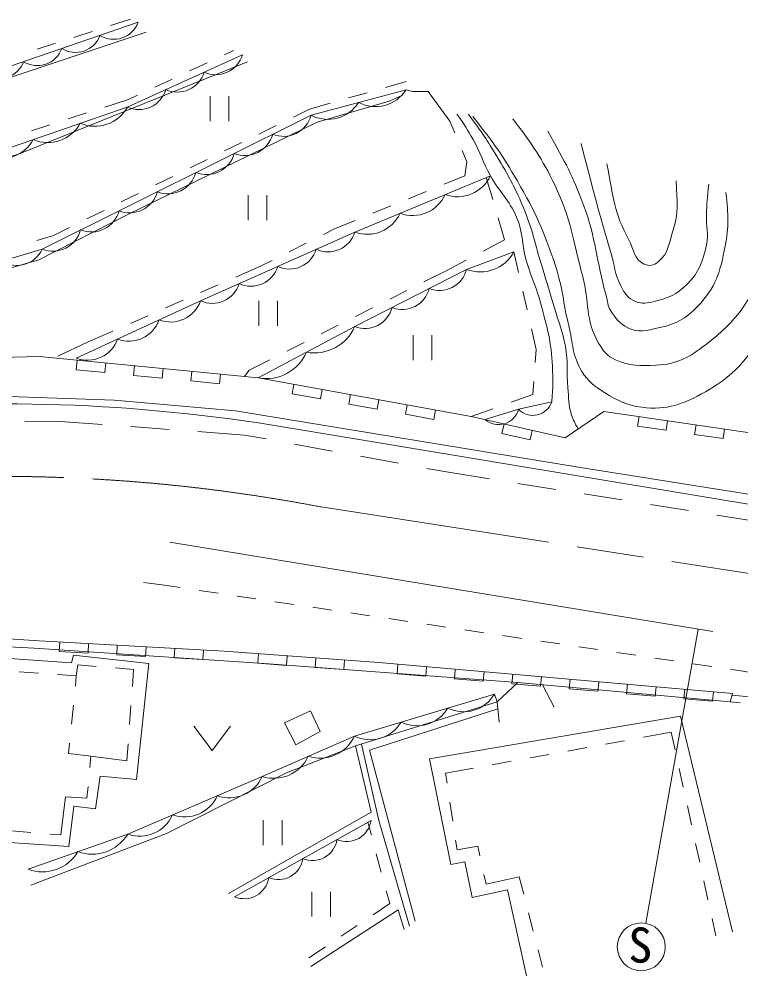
# Model space of a CAD drawing. Units: millimetres, scale not verified. Extents: x 40000 to 680000, y 20000 to 380000.
# Drawn here: x 137491 to 175090, y 268689 to 318574 of the extents above; entities that cross this region are included whole.
import ezdxf
from ezdxf.enums import TextEntityAlignment as Align

# ---------------------------------------------------------------- set-up
doc = ezdxf.new("R2010")
doc.units = ezdxf.units.MM
doc.header["$LTSCALE"] = 1000
doc.linetypes.add('CHAIN', pattern=[18.5, 12, -1.5, 3.5, -1.5])
doc.layers.add('M-BGD', color=7, linetype='Continuous', lineweight=13)
doc.layers.add('M-BMK', color=2, linetype='CHAIN', lineweight=13)
doc.styles.add('ＭＳ ゴシック', font='')
doc.styles.get('ＭＳ ゴシック').set_extended_font_data('MS Gothic')

msp = doc.modelspace()

# ---------------------------------------------------------------- linework, layer by layer
at = {"layer": 'M-BGD'}
for p, q in [((142242, 318235), (143292, 318574)), ((140339, 317621), (141290, 317928)), ((138435, 317007), (139387, 317314)), ((148188, 316717), (148650, 316932)), ((146374, 315873), (147281, 316295)), ((144561, 315029), (145468, 315451)), ((156579, 315012), (157650, 315317)), ((157645, 314890), (157996, 314808)), ((157996, 314808), (158807, 314808)), ((158807, 314808), (159933, 313255)), ((141948, 313989), (143191, 314392)), ((143191, 314392), (143654, 314607)), ((147442, 314559), (147442, 313259)), ((148417, 313259), (148417, 314559)), ((154655, 314464), (155617, 314738)), ((151777, 313468), (152623, 313885)), ((152623, 313885), (153694, 314190)), ((140046, 313372), (140997, 313680)), ((138143, 312755), (139094, 313064)), ((149984, 312583), (150881, 313026)), ((159933, 313255), (160183, 312653)), ((148190, 311699), (149087, 312141)), ((160566, 311730), (160816, 311129)), ((146396, 310814), (147293, 311256)), ((160816, 311129), (160708, 310408)), ((144603, 309929), (145500, 310371)), ((160708, 310408), (159626, 309966)), ((162162, 309176), (161826, 310319)), ((142809, 309044), (143706, 309487)), ((149428, 309395), (149428, 308095)), ((150403, 308095), (150403, 309395)), ((158700, 309588), (157775, 309210)), ((156849, 308832), (155923, 308453)), ((141015, 308160), (141912, 308602)), ((154997, 308075), (153916, 307633)), ((162780, 307075), (162444, 308217)), ((138410, 307039), (139273, 307300)), ((139273, 307300), (140119, 307717)), ((153916, 307633), (153345, 307345)), ((152452, 306895), (151560, 306444)), ((161663, 306481), (162780, 307075)), ((163514, 305357), (163266, 306444)), ((150667, 305994), (150096, 305706)), ((159663, 305417), (160780, 306011)), ((150096, 305706), (148777, 305125)), ((158581, 304871), (159663, 305417)), ((147862, 304722), (146947, 304319)), ((156796, 303969), (157688, 304420)), ((163958, 303408), (163736, 304382)), ((146032, 303916), (145116, 303513)), ((149974, 303885), (149974, 302585)), ((150949, 302585), (150949, 303885)), ((155011, 303067), (155903, 303518)), ((144201, 303110), (143286, 302708)), ((142371, 302305), (141052, 301724)), ((153226, 302165), (154118, 302616)), ((164428, 301346), (164181, 302433)), ((158017, 302097), (158017, 300797)), ((158992, 300797), (158992, 302097)), ((141052, 301724), (139509, 301002)), ((151440, 301263), (152333, 301714)), ((164377, 300673), (164428, 301346)), ((149466, 300265), (150548, 300812)), ((140512, 300790), (140463, 300292)), ((141956, 300146), (142005, 300644)), ((143498, 300498), (143449, 300000)), ((144942, 299854), (144991, 300352)), ((140463, 300292), (141956, 300146)), ((143449, 300000), (144942, 299854)), ((146484, 300205), (146435, 299708)), ((147928, 299562), (147977, 300059)), ((149226, 299945), (149466, 300265)), ((146435, 299708), (147928, 299562)), ((151801, 299530), (151712, 299038)), ((164248, 299004), (164300, 299676)), ((151712, 299038), (153188, 298771)), ((153188, 298771), (153277, 299263)), ((154753, 298996), (154664, 298504)), ((163116, 298599), (164248, 299004)), ((154664, 298504), (156140, 298237)), ((156140, 298237), (156229, 298729)), ((157705, 298461), (157616, 297969)), ((157616, 297969), (159092, 297702)), ((159092, 297702), (159181, 298194)), ((161041, 297857), (162174, 298262)), ((169785, 297847), (169712, 297352)), ((137787, 297588), (139382, 297619)), ((139382, 297619), (141814, 297439)), ((143310, 297328), (145304, 297181)), ((162756, 297464), (162644, 296977)), ((169712, 297352), (171196, 297135)), ((171196, 297135), (171269, 297629)), ((172753, 297412), (172680, 296917)), ((146800, 297070), (149232, 296890)), ((149232, 296890), (150362, 296683)), ((162644, 296977), (164106, 296642)), ((164106, 296642), (164218, 297129)), ((172680, 296917), (174165, 296700)), ((174165, 296700), (174237, 297195)), ((151837, 296412), (153805, 296052)), ((155280, 295782), (157247, 295421)), ((158723, 295151), (159853, 294944)), ((159853, 294944), (161992, 294603)), ((163473, 294367), (165448, 294053)), ((166930, 293817), (168905, 293502)), ((170386, 293266), (172361, 292952)), ((173843, 292716), (175818, 292401)), ((145339, 291302), (173634, 286640)), ((143961, 289194), (144934, 289073)), ((144934, 289073), (145873, 288933)), ((146863, 288786), (147852, 288639)), ((148841, 288492), (149830, 288345)), ((150819, 288198), (151808, 288051)), ((152798, 287905), (153787, 287758)), ((154776, 287611), (155765, 287464)), ((156754, 287317), (157743, 287170)), ((158732, 287023), (159722, 286876)), ((160711, 286729), (161700, 286582)), ((162689, 286435), (163678, 286288)), ((170146, 271429), (172866, 286767)), ((139608, 286099), (139580, 285600)), ((141078, 285516), (141105, 286015)), ((142603, 285931), (142575, 285432)), ((144073, 285348), (144101, 285847)), ((164667, 286141), (165656, 285994)), ((166646, 285848), (167635, 285701)), ((139580, 285600), (141078, 285516)), ((142575, 285432), (144073, 285348)), ((145598, 285763), (145570, 285264)), ((147068, 285180), (147096, 285679)), ((149959, 285487), (149922, 284988)), ((151418, 284878), (151455, 285377)), ((168624, 285554), (169613, 285407)), ((140470, 284331), (140556, 284899)), ((140556, 284899), (141508, 284822)), ((145570, 285264), (147068, 285180)), ((149922, 284988), (151418, 284878)), ((152951, 285266), (152914, 284768)), ((154410, 284657), (154446, 285156)), ((157226, 284937), (157182, 284439)), ((170602, 285260), (171591, 285113)), ((172580, 284966), (173570, 284819)), ((137498, 284539), (138496, 284469)), ((139493, 284400), (140470, 284331)), ((142504, 284742), (143456, 284665)), ((143456, 284665), (143389, 283782)), ((152914, 284768), (154410, 284657)), ((157182, 284439), (158677, 284309)), ((158677, 284309), (158720, 284807)), ((160214, 284677), (160171, 284178)), ((161665, 284048), (161709, 284546)), ((163203, 284416), (163160, 283918)), ((174559, 284672), (175499, 284532)), ((140418, 283802), (140470, 284331)), ((160171, 284178), (161665, 284048)), ((162391, 282977), (163472, 283984)), ((163160, 283918), (164654, 283787)), ((164654, 283787), (164697, 284285)), ((164756, 283866), (165367, 282698)), ((166192, 284155), (166148, 283657)), ((167643, 283527), (167686, 284025)), ((169180, 283894), (169137, 283396)), ((166148, 283657), (167643, 283527)), ((169137, 283396), (170631, 283266)), ((170631, 283266), (170675, 283764)), ((172169, 283634), (172126, 283135)), ((173620, 283005), (173663, 283503)), ((174538, 282970), (174660, 283416)), ((172126, 283135), (173620, 283005)), ((174538, 282970), (175061, 282918)), ((174634, 283320), (176087, 283193)), ((140220, 281812), (140319, 282807)), ((143314, 282785), (143238, 281788)), ((146591, 281712), (147547, 280438)), ((147547, 280438), (148502, 281712)), ((170013, 281127), (171463, 281391)), ((171463, 281391), (171664, 280477)), ((168045, 280770), (169029, 280949)), ((140069, 280287), (140122, 280816)), ((143163, 280791), (143096, 279908)), ((166078, 280413), (167061, 280591)), ((141222, 280143), (140069, 280287)), ((141222, 280143), (141168, 279551)), ((143096, 279908), (141222, 280143)), ((162142, 279698), (163126, 279877)), ((164110, 280055), (165094, 280234)), ((159708, 279256), (161158, 279519)), ((171877, 279500), (172091, 278523)), ((159784, 278740), (159708, 279256)), ((141078, 278555), (141024, 277963)), ((139907, 278017), (139655, 276035)), ((141024, 277963), (139907, 278017)), ((160078, 276762), (159931, 277751)), ((172305, 277546), (172519, 276569)), ((148716, 272816), (155824, 276788)), ((150210, 276802), (150210, 275502)), ((151185, 275502), (151185, 276802)), ((155839, 276026), (155659, 276696)), ((138101, 276170), (137105, 276256)), ((139655, 276035), (139097, 276083)), ((160302, 275256), (160226, 275772)), ((161383, 275445), (160302, 275256)), ((161492, 274947), (161383, 275445)), ((172732, 275592), (172946, 274615)), ((156358, 274095), (156098, 275060)), ((161816, 273473), (161706, 273971)), ((163545, 273851), (161816, 273473)), ((163778, 272952), (163545, 273851)), ((173160, 273638), (173374, 272661)), ((152742, 273078), (152742, 271778)), ((153717, 271778), (153717, 273078)), ((156797, 272458), (156617, 273129)), ((155934, 271878), (156797, 272458)), ((164278, 271016), (164028, 271984)), ((173587, 271685), (173788, 270770)), ((154274, 270762), (155104, 271320)), ((152581, 269624), (153444, 270204)), ((164761, 269149), (164529, 270048))]:
    msp.add_line(p, q, dxfattribs=at)
for points in [[(111430, 317110), (111502, 315921), (111556, 311093), (116222, 311597), (129762, 313615), (143693, 318412)], [(111291, 310571), (130051, 313219), (144102, 317899)], [(111067, 305314), (112265, 305368), (125966, 307827), (137546, 311570), (149383, 316354)], [(111083, 305695), (125561, 308179), (135776, 311449), (143127, 313989), (149126, 316719)], [(110668, 300963), (123306, 302512), (128260, 303467), (138692, 306584), (152700, 313565), (157645, 314890)], [(110912, 300642), (122882, 302057), (126143, 302436), (138521, 306021), (143223, 308417), (153024, 313209), (156771, 314290), (157420, 314597), (157645, 314890)], [(140462, 300899), (146943, 303886), (154979, 307471), (162041, 310408)], [(149941, 299867), (154979, 302553), (160798, 305525), (163266, 306444)], [(110999, 304988), (110969, 304845), (110759, 302139), (110668, 300963), (113790, 298174), (114829, 298257), (115629, 298433), (122790, 299839), (126727, 300507), (136528, 300939), (138548, 300982), (149941, 299867), (161041, 297857), (165933, 296736), (167960, 298114), (184967, 295623)], [(113647, 296228), (117213, 296922), (120978, 297769), (129734, 298778), (135445, 298958), (142436, 298706), (148760, 298147), (166740, 295192), (188824, 291679)], [(161768, 297691), (163509, 298229), (165239, 298625)], [(152158, 297158), (192111, 290517), (213717, 286909), (236863, 285612), (240593, 285653)], [(108831, 283756), (121259, 287294), (138528, 286159), (148176, 285619), (156229, 285024), (174660, 283416)], [(109249, 283125), (121000, 286683), (138271, 285767), (150500, 284957), (163472, 283984), (174538, 282970)], [(137961, 274248), (143149, 276086), (150149, 279086), (154959, 281193), (162256, 283382)], [(162256, 283382), (162391, 282977), (162499, 281923)], [(138096, 273410), (145176, 276113), (151419, 279275), (155013, 280680), (162391, 282977)], [(162429, 282608), (155743, 280464), (158121, 271546)], [(163924, 268689), (162924, 273175), (161086, 272770), (160708, 274635), (159978, 274500), (158870, 280013), (171950, 282229), (174652, 270986)], [(148392, 272978), (155824, 277221), (155013, 280680)], [(157824, 271275), (156229, 276788), (155326, 280777)], [(152689, 269179), (157229, 272134), (157541, 271113)]]:
    msp.add_lwpolyline(points, dxfattribs=at)
for points in [[(124063, 278413), (124117, 278791), (124820, 286088), (140224, 285007), (140323, 285412), (144239, 284980), (143602, 278926), (141716, 279107), (141464, 277401), (140335, 277533), (140071, 275431), (131030, 276050), (131084, 277239), (129057, 277347), (129060, 278002)], [(151901, 280729), (151309, 281874), (152670, 282515), (153174, 281434)]]:
    msp.add_lwpolyline(points, close=True, dxfattribs=at)
msp.add_circle((169902, 270203), 1250, dxfattribs=at)
for centre, radius, start, end in [((142419, 318880), 1358, 238.1757, 339.8241), ((140428, 318195), 1358, 238.1757, 339.8241), ((138438, 317510), 1358, 238.1757, 339.8241), ((136448, 316825), 1358, 238.1757, 339.8241), ((147730, 317135), 1457, 245.5178, 343.409), ((145730, 316225), 1457, 245.5178, 343.409), ((143731, 315315), 1457, 245.5178, 343.409), ((156050, 315899), 1888, 242.3141, 327.6657), ((141435, 314917), 1930, 246.8774, 331.2517), ((153577, 315237), 1888, 242.3141, 327.6657), ((151253, 313961), 1500, 248.2979, 344.6847), ((138984, 314071), 1930, 246.8774, 331.2517), ((136534, 313224), 1930, 246.8774, 331.2517), ((149252, 312964), 1500, 248.2979, 344.6847), ((147251, 311967), 1500, 248.2979, 344.6847), ((145250, 310969), 1500, 248.2979, 344.6847), ((160336, 311188), 1875, 249.7456, 335.411), ((143249, 309972), 1500, 248.2979, 344.6847), ((157982, 310209), 1875, 249.7456, 335.411), ((141248, 308975), 1500, 248.2979, 344.6847), ((155628, 309230), 1875, 249.7456, 335.411), ((139246, 307977), 1500, 248.2979, 344.6847), ((153583, 307900), 1460, 245.1526, 342.9392), ((137381, 307168), 1435, 237.3013, 335.97), ((151574, 307003), 1460, 245.1526, 342.9392), ((161514, 307376), 1984, 248.8359, 332.0009), ((149566, 306107), 1460, 245.1526, 342.9392), ((159402, 305864), 1436, 247.7406, 346.3786), ((147557, 305211), 1460, 245.1526, 342.9392), ((157462, 304873), 1436, 247.7406, 346.3786), ((145376, 304446), 1665, 249.146, 340.347), ((155523, 303882), 1436, 247.7406, 346.3786), ((143215, 303450), 1665, 249.146, 340.347), ((152879, 303458), 2287, 259.4477, 336.6746), ((141055, 302454), 1665, 249.146, 340.347), ((150360, 302116), 2287, 259.4477, 336.6746), ((136563, 208491), 90028, 80.02497, 110.17304), ((164254, 298951), 1037, 224.0991, 341.7157), ((162467, 298514), 1081, 229.674, 344.6756), ((160648, 284322), 1862, 243.7094, 329.6891), ((158216, 283593), 1862, 243.7094, 329.6891), ((155784, 282863), 1862, 243.7094, 329.6891), ((153165, 282016), 1974, 251.9685, 335.3578), ((150760, 280963), 1974, 251.9685, 335.3578), ((148446, 279836), 1861, 250.1943, 336.2029), ((146113, 278836), 1861, 250.1943, 336.2029), ((143780, 277837), 1861, 250.1943, 336.2029), ((154552, 276978), 1286, 246.8765, 351.5283), ((141303, 277176), 2144, 249.5666, 329.4383), ((152775, 275985), 1286, 246.8765, 351.5283), ((138709, 276257), 2144, 249.5666, 329.4383), ((150998, 274992), 1286, 246.8765, 351.5283), ((149221, 273998), 1286, 246.8765, 351.5283)]:
    msp.add_arc(centre, radius, start, end, dxfattribs=at)
for points, knots in [([(165239, 298625), (165307, 299466), (165302, 299746), (165271, 300463), (165217, 301750), (165008, 302461), (164677, 303706), (164428, 304641), (164150, 305124), (163893, 306057), (163661, 306902), (163754, 307442), (163407, 308246), (163011, 309163), (162522, 309532), (162041, 310408), (161647, 311126), (161543, 311588), (161137, 312300), (160833, 312831), (160716, 313017), (160299, 313624)], [0, 0, 0, 0, 1, 1, 1, 2, 2, 2, 3, 3, 3, 4, 4, 4, 5, 5, 5, 6, 6, 6, 7, 7, 7, 7]), ([(160893, 313621), (161638, 312603), (161856, 312297), (162395, 311399), (162977, 310429), (163287, 309870), (163728, 308829), (164245, 307610), (164357, 306862), (164749, 305598), (165000, 304786), (165141, 304332), (165380, 303517), (165607, 302737), (165798, 302315), (165947, 301517), (166102, 300685), (166003, 300197), (166082, 299355), (166134, 298804), (166087, 298472), (166271, 297950), (166379, 297646), (166432, 297519), (166618, 297202)], [0, 0, 0, 0, 1, 1, 1, 2, 2, 2, 3, 3, 3, 4, 4, 4, 5, 5, 5, 6, 6, 6, 7, 7, 7, 8, 8, 8, 8]), ([(161135, 313499), (162289, 312010), (162647, 311515), (163446, 310135), (164394, 308497), (164841, 307514), (165432, 305716), (165822, 304530), (165823, 303807), (166121, 302595), (166354, 301651), (166301, 301031), (166810, 300203), (167139, 299669), (167456, 299445), (167986, 299109), (168676, 298671), (169121, 298443), (169932, 298339), (171257, 298167), (172089, 298497), (173256, 299149), (174978, 300111), (175647, 301187), (176661, 302879), (177531, 304331), (177907, 305289), (178080, 306973), (178190, 308044), (178190, 308525), (178039, 309729)], [0, 0, 0, 0, 1, 1, 1, 2, 2, 2, 3, 3, 3, 4, 4, 4, 5, 5, 5, 6, 6, 6, 7, 7, 7, 8, 8, 8, 9, 9, 9, 10, 10, 10, 10]), ([(163203, 313378), (164316, 311917), (164693, 311366), (165392, 309932), (166247, 308176), (166352, 307037), (166851, 305149), (167204, 303812), (166975, 302903), (167662, 301703), (167906, 301275), (168103, 301010), (168553, 300811), (169314, 300476), (169832, 300485), (170661, 300528), (171774, 300585), (172418, 300936), (173296, 301622), (174872, 302852), (175655, 303891), (176256, 305797), (176770, 307432), (176730, 308353), (176539, 310175)], [0, 0, 0, 0, 1, 1, 1, 2, 2, 2, 3, 3, 3, 4, 4, 4, 5, 5, 5, 6, 6, 6, 7, 7, 7, 8, 8, 8, 8]), ([(165027, 312729), (165995, 311025), (166305, 310443), (166891, 308878), (167556, 307106), (167559, 306000), (168067, 304176), (168156, 303857), (168126, 303639), (168310, 303365), (168585, 302956), (168766, 302702), (169202, 302473), (169749, 302186), (170179, 302347), (170783, 302473), (171685, 302662), (172213, 302943), (172850, 303608), (173777, 304575), (174021, 305414), (174269, 306730), (174472, 307803), (174448, 308324), (174310, 309527)], [0, 0, 0, 0, 1, 1, 1, 2, 2, 2, 3, 3, 3, 4, 4, 4, 5, 5, 5, 6, 6, 6, 7, 7, 7, 8, 8, 8, 8]), ([(166770, 312081), (167489, 309332), (167657, 308608), (168310, 306405), (168512, 305723), (168522, 305300), (168837, 304662), (169031, 304271), (169203, 304018), (169607, 303852), (169959, 303707), (170211, 303762), (170580, 303852), (171310, 304029), (171750, 304215), (172283, 304743), (172922, 305376), (173108, 305931), (173296, 306811), (173422, 307399), (173275, 307750), (173296, 308351), (173319, 308986), (173342, 309202), (173418, 309973)], [0, 0, 0, 0, 1, 1, 1, 2, 2, 2, 3, 3, 3, 4, 4, 4, 5, 5, 5, 6, 6, 6, 7, 7, 7, 8, 8, 8, 8]), ([(168108, 311027), (168460, 309224), (168479, 308499), (169243, 307095), (169528, 306570), (169511, 306047), (170053, 305797), (170316, 305677), (170559, 305737), (170783, 305919), (171328, 306360), (171342, 306872), (171553, 307540), (171859, 308509), (171780, 309002), (171715, 310135)], [0, 0, 0, 0, 1, 1, 1, 2, 2, 2, 3, 3, 3, 4, 4, 4, 5, 5, 5, 5])]:
    msp.add_open_spline(points, degree=3, knots=knots, dxfattribs=at)
at = {"layer": 'M-BMK'}
msp.add_lwpolyline([(153217, 293140), (177451, 289373), (276597, 273486), (302281, 269441)], dxfattribs=at)
msp.add_arc((136401, 205275), 89460, 79.16523, 99.59005, dxfattribs=at)

# ---------------------------------------------------------------- texts
at = {"layer": 'M-BGD', "style": 'ＭＳ ゴシック'}
msp.add_text('S', height=1833, dxfattribs=at).set_placement((169224, 268829), align=Align.BOTTOM_LEFT)

doc.saveas('drawing.dxf')
